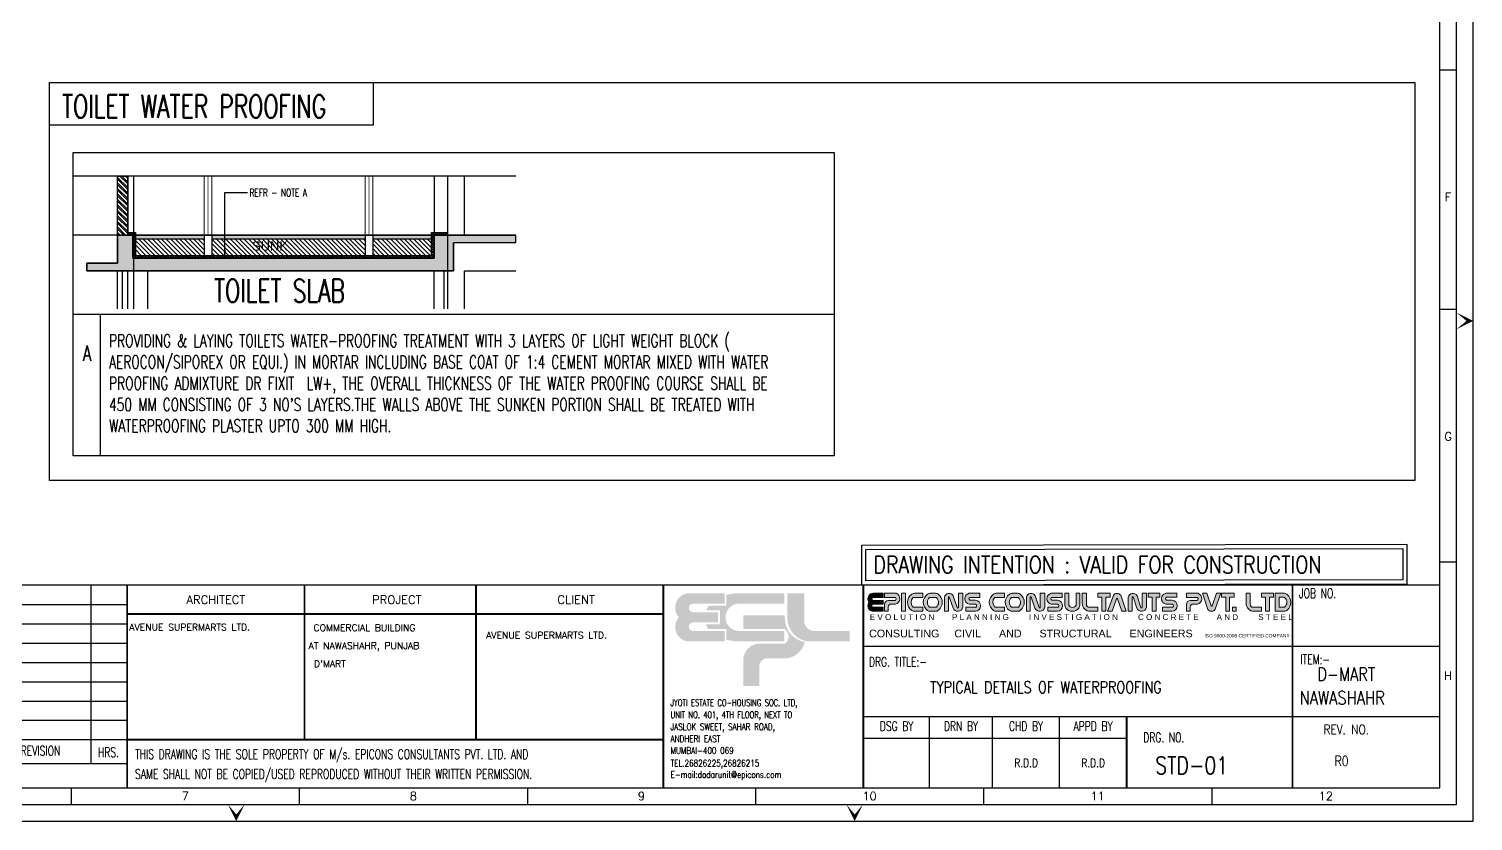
# Model space of a CAD drawing. Header units: inches. Extents: x 119838 to 336563, y 211485 to 250849.
# Drawn here: x 209240 to 237528, y 211780 to 227292 of the extents above; entities that cross this region are included whole.
import ezdxf
from ezdxf.enums import TextEntityAlignment as Align
from ezdxf.lldxf.tags import DXFTag

# ---------------------------------------------------------------- set-up
doc = ezdxf.new("R2010")
doc.units = ezdxf.units.IN
doc.header["$MEASUREMENT"] = 0
doc.linetypes.add('( Hidden )', pattern=[0.375, 0.25, -0.125])
for name, color, linetype, lineweight in [('00 ECPL LOGO', 250, 'Continuous', 20), ('00 ELEV-2', 9, 'Continuous', 30), ('DOORS', 32, 'Continuous', 20), ('HACH', 251, 'Continuous', 9), ('hatch', 8, 'Continuous', 0)]:
    doc.layers.add(name, color=color, linetype=linetype, lineweight=lineweight)
for name, color, linetype in [('003-Win', 155, 'Continuous'), ('009-Columns', 3, 'Continuous'), ('011-Hatch', 251, 'Continuous'), ('016-Slab Line', 8, '( Hidden )'), ('BEAM', 4, 'Continuous'), ('ELEV', 5, 'Continuous'), ('GRID', 8, 'CENTER'), ('LINE WORK', 4, 'Continuous'), ('PNA', 8, 'Continuous'), ('S-DIM-1', 5, 'Continuous'), ('S-HATCH', 253, 'Continuous'), ('S-TEXT', 2, 'Continuous'), ('S-TEXT-1', 4, 'Continuous'), ('S-TITIL', 6, 'Continuous'), ('SUB TITLE', 3, 'Continuous'), ('TABLE FRAME', 5, 'Continuous'), ('text', 7, 'Continuous'), ('TEXT (SHEET)', 4, 'Continuous'), ('TITLE', 6, 'Continuous'), ('WALLS', 7, 'Continuous')]:
    doc.layers.add(name, color=color, linetype=linetype)
doc.styles.add('AR', font='arial.ttf')
doc.styles.add('ROMANS', font='simplex.shx', dxfattribs={"width": 0.7})
doc.styles.add('ROMANT', font='simplex.shx', dxfattribs={"width": 0.8})
doc.styles.add('SEC. TEXT', font='arial.ttf', dxfattribs={"height": 180})
tags = doc.linetypes.add('CENTER', pattern=[2, 1.25, -0.25, 0.25, -0.25]).pattern_tags.tags
tags[10:11] = [DXFTag(74, 4), DXFTag(75, 0), DXFTag(340, '0'), DXFTag(46, 1.0), DXFTag(50, 0.0), DXFTag(44, 0.0), DXFTag(45, 0.0)]
tags[8:9] = [DXFTag(74, 4), DXFTag(75, 0), DXFTag(340, '0'), DXFTag(46, 1.0), DXFTag(50, 0.0), DXFTag(44, 0.0), DXFTag(45, 0.0)]
tags[6:7] = [DXFTag(74, 4), DXFTag(75, 0), DXFTag(340, '0'), DXFTag(46, 1.0), DXFTag(50, 0.0), DXFTag(44, 0.0), DXFTag(45, 0.0)]
tags[4:5] = [DXFTag(74, 4), DXFTag(75, 0), DXFTag(340, '0'), DXFTag(46, 1.0), DXFTag(50, 0.0), DXFTag(44, 0.0), DXFTag(45, 0.0)]
doc.dimstyles.new('KIRAN', dxfattribs={"dimtxt": 400, "dimasz": 400, "dimexe": 100, "dimexo": 100, "dimgap": 70, "dimtad": 1, "dimdec": 0, "dimzin": 0, "dimdsep": 46, "dimtxsty": 'ROMANT', "dimsah": 1, "dimcen": 0, "dimdle": 100, "dimclrd": 5, "dimclre": 5, "dimclrt": 4, "dimadec": 0, "dimazin": 0, "dimtfac": 1, "dimtdec": 0, "dimtmove": 0, "dimatfit": 3, "dimfxl": 0, "dimfrac": 1, "dimtolj": 1, "dimtzin": 0, "dimarcsym": 0})

# ---------------------------------------------------------------- blocks, each defined once
blk = doc.blocks.new('FOLDER')
at = {"layer": 'PNA'}
for points in [[(-1250, 2500), (0, 0), (0, 1000)], [(1250, 2500), (0, 0), (0, 1000)]]:
    blk.add_solid(points, dxfattribs=at)
blk = doc.blocks.new('ecpl logo')
at = {"layer": '00 ECPL LOGO'}
for color, points in [(256, [(351, -827, 0.621111), (586, -1401), (1442, -1401), (1442, -1151), (682, -1151, -0.917622), (682, -948), (1285, -948), (1285, -702), (682, -702, -0.926164), (682, -501), (1442, -501), (1442, -251), (581, -251, 0.621111), (351, -827)]), (152, [(2940, -251), (2940, -863, 0.384329), (3453, -1401), (4422, -1401), (4422, -1151), (3582, -1151, -0.414214), (3340, -908), (3340, -251)]), (140, [(1887, -779), (1887, -1102), (2862, -1102, -0.232111), (2971, -1281, -0.194401), (2883, -1450), (2269, -1450, 0.364674), (1887, -1802), (1887, -2463), (2269, -2463), (2269, -1996, -0.414214), (2462, -1802), (2899, -1802, 0.338499), (3350, -1412, -0.371272), (2877, -839), (2877, -779)])]:
    blk.add_hatch(color=color, dxfattribs=at).paths.add_polyline_path(points)
h = blk.add_hatch(color=253, dxfattribs=at)
h.dxf.hatch_style = 1
h.paths.add_polyline_path([(995, -993, 0.07148), (1056, -1106), (1486, -1106), (1486, -1356, 0.065387), (1776, -1401), (2862, -1401), (2862, -1151), (1776, -1151, -0.910826), (1742, -501), (2862, -501), (2862, -251), (1776, -251, 0.069483), (1486, -291), (1486, -546), (1071, -546, 0.072407), (1003, -657), (1329, -657), (1329, -993)])
blk = doc.blocks.new('EPICONS TITLE')
at = {"layer": '00 ECPL LOGO'}
h = blk.add_hatch(color=7, dxfattribs=at)
h.dxf.hatch_style = 1
h.paths.add_polyline_path([(678, -252), (678, -146), (414, -146, 0.261636), (303, -208, 0.285841), (304, -378, 0.344902), (324, -574, 0.204992), (418, -614), (678, -614), (678, -510), (424, -510, -1), (418, -426), (678, -426), (678, -331), (424, -331, -1), (422, -252)])
h = blk.add_hatch(color=7, dxfattribs=at)
h.dxf.hatch_style = 1
h.paths.add_polyline_path([(1011, -146), (712, -146), (712, -252), (997, -252, -0.440545), (997, -331), (816, -331, 0.414214), (712, -435), (712, -614), (810, -614), (810, -504, -0.414214), (888, -426), (997, -426, 0.757811)])
h.paths.add_polyline_path([(1254, -146), (1153, -146), (1153, -614), (1254, -614)])
h.paths.add_polyline_path([(1708, -146), (1494, -146, 0.154275), (1419, -169, 0.519672), (1419, -591, 0.154275), (1494, -614), (1708, -614), (1708, -510), (1472, -510, -0.210356), (1452, -502, -0.388707), (1452, -260, -0.210356), (1472, -252), (1708, -252)])
h.paths.add_polyline_path([(2037, -146), (1904, -146, 0.159018), (1828, -171, 0.507969), (1828, -589, 0.159018), (1904, -614), (2037, -614, 0.173791), (2119, -585, 0.472311), (2119, -175, 0.173791)])
h.paths.add_polyline_path([(2046, -252, -0.185052), (2063, -258, -0.445894), (2063, -504, -0.185052), (2046, -510), (1899, -510, -0.185052), (1882, -504, -0.445894), (1882, -258, -0.185052), (1899, -252)], flags=16)
h.paths.add_polyline_path([(2501, -209, 0.723435), (2273, -252), (2273, -614), (2374, -614), (2374, -252, -0.723435), (2399, -241), (2495, -533, 0.724077), (2751, -510), (2751, -146), (2635, -146), (2635, -509, -0.755661), (2603, -519)])
h.paths.add_polyline_path([(3198, -146), (2916, -146, 0.823713), (2916, -429), (3082, -429, -0.713272), (3082, -510), (2830, -510), (2830, -614), (3082, -614, 0.900309), (3082, -324), (2936, -324, -0.746931), (2936, -252), (3198, -252)])
h = blk.add_hatch(color=7, dxfattribs=at)
h.dxf.hatch_style = 1
h.paths.add_polyline_path([(3837, -146), (3623, -146, 0.154275), (3548, -169, 0.519672), (3548, -591, 0.154275), (3623, -614), (3837, -614), (3837, -510), (3600, -510, -0.210932), (3581, -502, -0.385278), (3580, -260, -0.212895), (3599, -252), (3837, -252)])
h.paths.add_polyline_path([(4255, -175, 0.173792), (4173, -146), (4040, -146, 0.159018), (3964, -171, 0.507969), (3964, -589, 0.159018), (4040, -614), (4173, -614, 0.173792), (4255, -585, 0.472311)])
h.paths.add_polyline_path([(4182, -252, -0.185053), (4199, -258, -0.445893), (4199, -504, -0.185053), (4182, -510), (4035, -510, -0.185053), (4017, -504, -0.445893), (4017, -258, -0.185053), (4035, -252)], flags=16)
h.paths.add_polyline_path([(4406, -252), (4406, -614), (4507, -614), (4507, -252, -0.436861), (4522, -236, -0.319738), (4534, -245), (4629, -533, 0.724077), (4884, -510), (4884, -146), (4768, -146), (4768, -509, -0.755661), (4737, -519), (4635, -209, 0.723435)])
h.paths.add_polyline_path([(5335, -146), (5053, -146, 0.823713), (5053, -429), (5219, -429, -0.713272), (5219, -510), (4967, -510), (4967, -614), (5219, -614, 0.900309), (5219, -324), (5074, -324, -0.746931), (5074, -252), (5335, -252)])
h.paths.add_polyline_path([(5509, -146), (5408, -146), (5408, -452, 0.160106), (5433, -529, 0.505303), (5772, -529, 0.160106), (5797, -452), (5797, -146), (5699, -146), (5699, -451, -0.621318), (5509, -451)])
h.paths.add_polyline_path([(5969, -146), (5862, -146), (5862, -406, 0.414214), (6070, -614), (6267, -614), (6267, -510), (6047, -510, -0.414214), (5969, -432)])
h.paths.add_polyline_path([(6589, -146), (6267, -146), (6267, -249), (6372, -249), (6372, -614), (6473, -614), (6473, -249), (6589, -249)])
h.paths.add_polyline_path([(6863, -194, 0.539211), (6672, -201), (6523, -614), (6641, -614), (6752, -289, -0.708617), (6777, -289), (6894, -614), (7006, -614)])
h.paths.add_polyline_path([(7288, -209, 0.723435), (7059, -252), (7059, -614), (7160, -614), (7160, -252, -0.723435), (7186, -241), (7282, -533, 0.724077), (7538, -510), (7538, -146), (7421, -146), (7421, -509, -0.755661), (7390, -519)])
h.paths.add_polyline_path([(7886, -146), (7579, -146), (7579, -249), (7684, -249), (7684, -614), (7785, -614), (7785, -249), (7886, -249)])
h.paths.add_polyline_path([(8321, -146), (8059, -146, 0.157568), (7983, -170, 0.511532), (7983, -404, 0.157569), (8059, -429), (8206, -429, -0.713272), (8206, -510), (7953, -510), (7953, -614), (8206, -614, 0.900308), (8206, -324), (8065, -324), (8060, -324, -0.722204), (8060, -249), (8321, -249)])
h = blk.add_hatch(color=7, dxfattribs=at)
h.dxf.hatch_style = 1
h.paths.add_polyline_path([(8875, -146), (8576, -146), (8576, -252), (8849, -252, -0.270444), (8871, -265, -0.26297), (8871, -318, -0.270444), (8849, -331), (8680, -331, 0.414214), (8576, -435), (8576, -614), (8674, -614), (8674, -504, -0.414214), (8752, -426), (8861, -426, 0.757811)])
h.paths.add_polyline_path([(9103, -146), (8990, -146), (9133, -566, 0.539211), (9324, -560), (9474, -146), (9356, -146), (9244, -471, -0.708617), (9220, -471)])
h.paths.add_polyline_path([(9814, -146), (9492, -146), (9492, -249), (9597, -249), (9597, -614), (9698, -614), (9698, -249), (9814, -249)])
h.paths.add_polyline_path([(10234, -146), (10128, -146), (10128, -406, 0.414214), (10336, -614), (10533, -614), (10533, -510), (10312, -510, -0.414214), (10234, -432)])
h.paths.add_polyline_path([(9871, -510), (9775, -510), (9775, -614), (9871, -614)])
h = blk.add_hatch(color=7, dxfattribs=at)
h.dxf.hatch_style = 1
h.paths.add_polyline_path([(10533, -146), (10533, -249), (10637, -249), (10637, -614), (10739, -614), (10739, -249), (10839, -249), (10839, -146)])
h.paths.add_polyline_path([(10890, -146), (10890, -614), (11119, -614, 0.189446), (11208, -580, 0.435754), (11208, -181, 0.189446), (11119, -146)])
h.paths.add_polyline_path([(11122, -249, -0.519112), (11122, -510), (10989, -510), (10989, -249)], flags=16)
at = {"layer": '00 ECPL LOGO', "color": 7}
for p, q in [((678, -146), (414, -146)), ((424, -252), (678, -252)), ((678, -331), (424, -331)), ((678, -252), (678, -146)), ((678, -426), (678, -331)), ((1011, -146), (712, -146)), ((712, -146), (712, -252)), ((997, -252), (712, -252)), ((997, -331), (816, -331)), ((1153, -146), (1254, -146)), ((1153, -146), (1153, -614)), ((1254, -146), (1254, -614)), ((1472, -252), (1708, -252)), ((1494, -146), (1708, -146)), ((1708, -252), (1708, -146)), ((1899, -252), (2046, -252)), ((1904, -146), (2037, -146)), ((2273, -252), (2273, -614)), ((2374, -252), (2374, -614)), ((2399, -241), (2495, -533)), ((2501, -209), (2603, -519)), ((2635, -146), (2751, -146)), ((2751, -146), (2635, -146)), ((2635, -146), (2635, -510)), ((2751, -146), (2751, -510)), ((2751, -252), (2751, -252)), ((2916, -146), (3198, -146)), ((3198, -146), (2916, -146)), ((2936, -252), (3198, -252)), ((3082, -324), (2936, -324)), ((3198, -252), (3198, -146)), ((3599, -252), (3837, -252)), ((3837, -146), (3623, -146)), ((3837, -252), (3837, -146)), ((4035, -252), (4182, -252)), ((4040, -146), (4173, -146)), ((4406, -252), (4406, -614)), ((4507, -252), (4507, -614)), ((4534, -245), (4629, -533)), ((4635, -209), (4737, -519)), ((4768, -146), (4884, -146)), ((4768, -146), (4884, -146)), ((4884, -146), (4768, -146)), ((4768, -146), (4768, -510)), ((4884, -146), (4884, -510)), ((4884, -252), (4884, -252)), ((5053, -146), (5335, -146)), ((5053, -146), (5335, -146)), ((5335, -146), (5053, -146)), ((5074, -252), (5335, -252)), ((5219, -324), (5074, -324)), ((5335, -252), (5335, -146)), ((5408, -146), (5509, -146)), ((5509, -146), (5408, -146)), ((5408, -146), (5408, -452)), ((5509, -146), (5509, -451)), ((5699, -146), (5797, -146)), ((5797, -146), (5699, -146)), ((5699, -146), (5699, -451)), ((5797, -146), (5797, -452)), ((5862, -146), (5969, -146)), ((5969, -146), (5862, -146)), ((5862, -406), (5862, -146)), ((5969, -432), (5969, -146)), ((6267, -146), (6589, -146)), ((6589, -146), (6267, -146)), ((6267, -146), (6267, -249)), ((6267, -249), (6372, -249)), ((6372, -614), (6372, -249)), ((6473, -614), (6473, -249)), ((6473, -249), (6589, -249)), ((6523, -614), (6672, -201)), ((6589, -146), (6589, -249)), ((6641, -614), (6752, -289)), ((6894, -614), (6777, -289)), ((7006, -614), (6863, -194)), ((7059, -252), (7059, -614)), ((7160, -252), (7160, -614)), ((7186, -241), (7282, -533)), ((7288, -209), (7390, -519)), ((7421, -146), (7538, -146)), ((7421, -146), (7538, -146)), ((7538, -146), (7421, -146)), ((7421, -146), (7538, -146)), ((7421, -146), (7421, -510)), ((7538, -146), (7538, -510)), ((7538, -252), (7538, -252)), ((7579, -146), (7886, -146)), ((7886, -146), (7579, -146)), ((7579, -146), (7886, -146)), ((7579, -146), (7886, -146)), ((7886, -146), (7579, -146)), ((7579, -146), (7579, -249)), ((7579, -249), (7684, -249)), ((7579, -249), (7684, -249)), ((7684, -614), (7684, -249)), ((7785, -614), (7785, -249)), ((7785, -249), (7886, -249)), ((7785, -249), (7886, -249)), ((7886, -146), (7886, -249)), ((8040, -146), (8321, -146)), ((8040, -146), (8321, -146)), ((8321, -146), (8059, -146)), ((8060, -249), (8321, -249)), ((8206, -324), (8060, -324)), ((8065, -324), (8206, -324)), ((8321, -252), (8321, -146)), ((8875, -146), (8576, -146)), ((8576, -146), (8576, -252)), ((8849, -252), (8576, -252)), ((8849, -331), (8680, -331)), ((9103, -146), (8990, -146)), ((9103, -146), (8990, -146)), ((8990, -146), (9133, -566)), ((9103, -146), (9220, -471)), ((9356, -146), (9244, -471)), ((9474, -146), (9324, -560)), ((9474, -146), (9356, -146)), ((9408, -146), (9356, -146)), ((9474, -146), (9356, -146)), ((9492, -146), (9814, -146)), ((9814, -146), (9492, -146)), ((9492, -146), (9814, -146)), ((9492, -146), (9814, -146)), ((9492, -146), (9814, -146)), ((9492, -146), (9492, -249)), ((9492, -249), (9597, -249)), ((9492, -249), (9597, -249)), ((9597, -614), (9597, -249)), ((9698, -614), (9698, -249)), ((9698, -249), (9814, -249)), ((9698, -249), (9814, -249)), ((9814, -146), (9814, -249)), ((10128, -146), (10234, -146)), ((10234, -146), (10128, -146)), ((10128, -406), (10128, -146)), ((10234, -432), (10234, -146)), ((10533, -146), (10839, -146)), ((10839, -146), (10533, -146)), ((10533, -146), (10533, -249)), ((10533, -249), (10637, -249)), ((10637, -249), (10533, -249)), ((10637, -614), (10637, -249)), ((10739, -614), (10739, -249)), ((10739, -249), (10839, -249)), ((10739, -249), (10839, -249)), ((10839, -249), (10739, -249)), ((10839, -146), (10839, -249)), ((10890, -146), (11119, -146)), ((10890, -146), (10890, -614)), ((10989, -249), (10989, -510)), ((10989, -249), (11113, -249)), ((418, -426), (678, -426)), ((678, -510), (418, -510)), ((418, -614), (678, -614)), ((678, -614), (678, -510)), ((712, -435), (712, -614)), ((712, -614), (810, -614)), ((810, -504), (810, -614)), ((888, -426), (997, -426)), ((1153, -614), (1254, -614)), ((1472, -510), (1708, -510)), ((1494, -614), (1708, -614)), ((1708, -614), (1708, -510)), ((1899, -510), (2046, -510)), ((2037, -614), (1904, -614)), ((2273, -614), (2374, -614)), ((2614, -614), (2635, -614)), ((2635, -614), (2635, -614)), ((2751, -510), (2751, -510)), ((2830, -614), (2830, -510)), ((2830, -510), (3082, -510)), ((2830, -614), (3082, -614)), ((2830, -614), (3082, -614)), ((3082, -429), (2916, -429)), ((3600, -510), (3837, -510)), ((3623, -614), (3837, -614)), ((3837, -614), (3837, -510)), ((4035, -510), (4182, -510)), ((4040, -614), (4173, -614)), ((4406, -614), (4507, -614)), ((4406, -614), (4507, -614)), ((4406, -614), (4507, -614)), ((4967, -614), (4967, -510)), ((4967, -510), (5219, -510)), ((4967, -510), (5219, -510)), ((4967, -614), (5219, -614)), ((4967, -614), (5219, -614)), ((4967, -614), (5219, -614)), ((5219, -429), (5053, -429)), ((6047, -510), (6267, -510)), ((6070, -614), (6267, -614)), ((6070, -614), (6267, -614)), ((6267, -510), (6267, -614)), ((6372, -614), (6473, -614)), ((6372, -614), (6473, -614)), ((6523, -614), (6641, -614)), ((6589, -614), (6641, -614)), ((6894, -614), (7006, -614)), ((6894, -614), (7006, -614)), ((7059, -614), (7160, -614)), ((7059, -614), (7160, -614)), ((7059, -614), (7160, -614)), ((7538, -510), (7538, -510)), ((7684, -614), (7785, -614)), ((7684, -614), (7785, -614)), ((7684, -614), (7785, -614)), ((7684, -614), (7785, -614)), ((7953, -614), (7953, -510)), ((7953, -510), (8206, -510)), ((7953, -510), (8206, -510)), ((7953, -510), (8206, -510)), ((7953, -614), (8206, -614)), ((7953, -614), (8206, -614)), ((7953, -614), (8206, -614)), ((7953, -614), (8206, -614)), ((7953, -614), (8206, -614)), ((8206, -429), (8040, -429)), ((8059, -429), (8194, -429)), ((8576, -435), (8576, -614)), ((8576, -614), (8674, -614)), ((8674, -504), (8674, -614)), ((8752, -426), (8861, -426)), ((9597, -614), (9698, -614)), ((9597, -614), (9698, -614)), ((9597, -614), (9698, -614)), ((10312, -510), (10533, -510)), ((10336, -614), (10533, -614)), ((10336, -614), (10533, -614)), ((10533, -510), (10533, -614)), ((10637, -614), (10739, -614)), ((10637, -614), (10739, -614)), ((10637, -614), (10739, -614)), ((10637, -614), (10739, -614)), ((10653, -614), (10739, -614)), ((10653, -614), (10739, -614)), ((10653, -614), (10739, -614)), ((10653, -614), (10739, -614)), ((10890, -614), (11119, -614)), ((10989, -510), (11113, -510))]:
    blk.add_line(p, q, dxfattribs=at)
blk.add_lwpolyline([(9775, -510), (9871, -510), (9871, -614), (9775, -614)], close=True, dxfattribs=at)
for centre, radius, start, end in [((439, -292), 160, 148.648, 212.4563), ((414, -276), 130, 90, 148.648), ((423, -291), 39.6, 88.7637, 271.2363), ((816, -435), 104, 90, 180), ((965, -284), 146, 282.7188, 71.3398), ((961, -291), 53.7, 312.4487, 47.5513), ((1567, -380), 257, 125.0807, 234.9193), ((1584, -381), 179, 137.5171, 222.4829), ((1494, -276), 130, 90, 125.0807), ((1472, -278), 26, 90, 137.5171), ((1981, -380), 259, 126.1417, 233.8583), ((1992, -381), 165, 131.9364, 228.0636), ((1904, -276), 130, 90, 126.1417), ((1899, -278), 26, 90, 131.9364), ((2037, -276), 130, 50.5638, 90), ((2046, -278), 26, 48.0636, 90), ((1953, -381), 165, 311.9364, 48.0636), ((1951, -380), 265, 309.4362, 50.5638), ((2394, -268), 122, 28.75, 172.2831), ((2388, -251), 14.5, 40.0191, 183.5523), ((2944, -287), 144, 101.0425, 258.9575), ((2947, -288), 37.6, 106.4856, 253.5144), ((3067, -469), 146, 276.006, 83.994), ((3696, -380), 257, 125.0807, 234.9193), ((3714, -381), 180, 138.0741, 222.3563), ((3623, -276), 130, 90, 125.0807), ((3599, -278), 26, 90, 138.0741), ((4116, -380), 259, 126.1417, 233.8583), ((4127, -381), 165, 131.9364, 228.0636), ((4040, -276), 130, 90, 126.1417), ((4035, -278), 26, 90, 131.9364), ((4173, -276), 130, 50.5638, 90), ((4182, -278), 26, 48.0636, 90), ((4089, -381), 165, 311.9364, 48.0636), ((4087, -380), 265, 309.4362, 50.5638), ((4527, -268), 122, 28.75, 172.2831), ((4522, -251), 14.5, 89.1577, 183.5523), ((4522, -249), 13, 18.2334, 89.1577), ((5081, -287), 144, 101.0425, 258.9575), ((5084, -288), 37.6, 106.4856, 253.5144), ((5204, -469), 146, 276.006, 83.994), ((6770, -260), 114, 35.166, 148.5022), ((6764, -294), 13, 19.7665, 161.0546), ((7181, -268), 122, 28.75, 172.2831), ((7175, -251), 14.5, 40.0191, 183.5523), ((8067, -287), 144, 125.818, 234.182), ((8059, -276), 130, 90, 125.818), ((8072, -286), 39.3, 108.3261, 238.1957), ((8065, -298), 26, 238.1957, 270), ((8190, -469), 146, 276.006, 83.994), ((8680, -435), 104, 90, 180), ((8849, -278), 26, 29.4672, 90), ((8849, -305), 26, 270, 330.5328), ((8829, -284), 146, 282.7188, 71.3398), ((8824, -291), 53.7, 330.5328, 29.4672), ((11113, -275), 26, 51.4816, 90), ((11119, -276), 130, 47.0907, 90), ((11030, -380), 160, 308.5184, 51.4816), ((11023, -380), 272, 312.9093, 47.0907), ((439, -464), 160, 147.5437, 223.6612), ((418, -484), 130, 223.6612, 270), ((421, -468), 42.1, 94.0242, 265.9758), ((888, -504), 78, 90, 180), ((1494, -484), 130, 234.9193, 270), ((1472, -484), 26, 222.4829, 270), ((1904, -484), 130, 233.8583, 270), ((1899, -484), 26, 228.0636, 270), ((2037, -484), 130, 270, 309.4362), ((2046, -484), 26, 270, 311.9364), ((2619, -479), 135, 203.2219, 346.755), ((2618, -510), 17.1, 214.0796, 357.6127), ((3068, -470), 43.1, 289.0016, 70.9984), ((3623, -484), 130, 234.9193, 270), ((3600, -484), 26, 222.3563, 270), ((4040, -484), 130, 233.8583, 270), ((4035, -484), 26, 228.0636, 270), ((4173, -484), 130, 270, 309.4362), ((4182, -484), 26, 270, 311.9364), ((4753, -479), 135, 203.2219, 346.8516), ((4751, -510), 17.1, 214.0796, 357.6127), ((5205, -470), 43.1, 289.0016, 70.9984), ((5538, -452), 130, 180, 216.3848), ((5602, -404), 210, 216.3848, 323.6152), ((5604, -405), 106, 206.2931, 333.7069), ((5667, -452), 130, 323.6152, 0), ((6070, -406), 208, 180, 270), ((6047, -432), 78, 180, 270), ((7406, -479), 135, 203.2219, 346.755), ((7404, -510), 17.1, 214.0796, 357.6127), ((8059, -299), 130, 234.182, 270), ((8192, -470), 43.1, 289.0016, 70.9984), ((8752, -504), 78, 90, 180), ((9227, -500), 114, 215.166, 328.5022), ((9232, -467), 13, 199.7665, 341.0546), ((10336, -406), 208, 180, 270), ((10312, -432), 78, 180, 270), ((11113, -484), 26, 270, 308.5184), ((11119, -484), 130, 270, 312.9093)]:
    blk.add_arc(centre, radius, start, end, dxfattribs=at)
at = {"layer": '00 ECPL LOGO', "color": 7, "attachment_point": 1, "style": 'SEC. TEXT'}
for s, insert, char_height, width in [('E V O L U T I O N        P L A N N I N G         I N V E S T I G A T I O N         C O N C R E T E        A N D         S T E E L', (328, -689), 150, 445502.26), ('CONSULTING     CIVIL      AND      STRUCTURAL      ENGINEERS', (309, -1092), 200, 495763.22), ('iSO 9000-2008 CERTIFIED COMPANY', (9049, -1204), 90, 434288.5)]:
    blk.add_mtext(s, dxfattribs=dict(at, insert=insert, char_height=char_height, width=width))

msp = doc.modelspace()

# ---------------------------------------------------------------- hatches: boundary and pattern name
at = {"layer": '011-Hatch', "linetype": 'Continuous'}
h = msp.add_hatch(color=251, dxfattribs=at)
h.dxf.hatch_style = 1
h.paths.add_polyline_path([(210975, 223255.5), (210975, 222705.5), (210375, 222705.5), (210375, 222555.5), (217554.9, 222555.5), (217554.9, 223105.5), (218777.1, 223109.1), (218777.1, 223255.5), (217175, 223255.5), (217175, 222805.5), (211275, 222805.5), (211275, 223255.5)])
at = {"layer": 'HACH', "linetype": 'Continuous'}
h = msp.add_hatch(dxfattribs=at)
h.set_pattern_fill('ANSI32', color=256, scale=8, angle=270)
h.set_pattern_definition([(315, (-3850578.43, 604750.604), (53.8815367, 53.8815367), []), (315, (-3850578.43, 604714.68), (53.8815367, 53.8815367), [])])
h.paths.add_polyline_path([(210975, 224408), (211175, 224408), (211175, 223255.5), (210975, 223255.5)])
at = {"layer": 'hatch'}
h = msp.add_hatch(dxfattribs=at)
h.set_pattern_fill('AR-SAND', color=252, angle=45, style=0)
h.set_pattern_definition([(82.5, (-3850578.426, 549970.1), (-35.73813487, 33.4753489), [0, -38.608, 0, -43.18, 0, -41.275]), (52.5, (-3850578.426, 549970.1), (-18.9010928, 82.4732851), [0, -20.828, 0, -34.798, 0, -13.335]), (12.5, (-3850600.518, 549948.01), (55.8299826, 56.0332312), [0, -12.7, 0, -45.72, 0, -59.69]), (2.5, (-3850600.52, 549948.01), (38.2281109, 69.7550782), [0, -6.35, 0, -29.972, 0, -34.29])])
h.paths.add_polyline_path([(212675, 223180.5), (212675, 223255.5), (211275, 223255.5), (211275, 223180.5)])
h.paths.add_polyline_path([(215975, 223255.5), (215975, 223180.5), (217175, 223180.5), (217175, 223255.5)])
h.paths.add_polyline_path([(215825, 223180.5), (215825, 223255.5), (212825, 223255.5), (212825, 223180.5)])
h = msp.add_hatch(dxfattribs=at)
h.set_pattern_fill('LINE', color=256, scale=20, angle=135, style=0)
h.set_pattern_definition([(135, (-3196827.924, 669614.895), (-44.9012806, -44.9012806), [])])
h.paths.add_polyline_path([(211325, 222855.5), (212675, 222855.5), (212675, 223180.5), (211325, 223180.5)])
h.paths.add_polyline_path([(212825, 222855.5), (215825, 222855.5), (215825, 223180.5), (212825, 223180.5)])
h.paths.add_polyline_path([(215975, 222855.5), (217125, 222855.5), (217125, 223180.5), (215975, 223180.5)])
at = {"layer": 'S-HATCH', "linetype": 'Continuous'}
h = msp.add_hatch(dxfattribs=at)
h.set_pattern_fill('ANSI37', color=256, scale=300)
h.set_pattern_definition([(45, (786973.852, 976520.06), (-26.5165043, 26.5165043), []), (135, (786973.852, 976520.06), (-26.5165043, -26.5165043), [])])
h.paths.add_polyline_path([(217175, 223255.5), (217443.8, 223255.5), (217443.8, 223305.5), (217125, 223305.5), (217125, 222855.5), (211325, 222855.5), (211325, 223305.5), (211175, 223305.5), (211175, 223255.5), (211275, 223255.5), (211275, 222805.5), (217175, 222805.5)])

# ---------------------------------------------------------------- linework, layer by layer
at = {"color": 1}
for p, q in [((236874.7, 216396.6), (183917, 216396.6)), ((225594.7, 215202.4), (236874.7, 215202.4)), ((225594.7, 213825.8), (236874.7, 213825.8)), ((198035.8, 213375.5), (211213, 213375.5)), ((225594.7, 213406), (230740.7, 213406)), ((198035.8, 212905.9), (211165.3, 212905.9))]:
    msp.add_line(p, q, dxfattribs=at)
at = {"color": 5, "linetype": 'ByBlock', "lineweight": -2}
for p, q in [((198035.8, 216018.9), (211165.3, 216018.9)), ((198035.8, 215641.3), (211165.3, 215641.3)), ((198035.8, 215263.7), (211165.3, 215263.7)), ((198035.8, 214886), (211165.3, 214886)), ((198035.8, 214508.4), (211165.3, 214508.4)), ((198035.8, 214130.8), (211165.3, 214130.8)), ((198035.8, 213753.1), (211165.3, 213753.1)), ((226877.7, 212432.7), (226877.7, 213825.8)), ((228116, 212432.7), (228116, 213825.8)), ((229428.3, 212432.7), (229428.3, 213825.8))]:
    msp.add_line(p, q, dxfattribs=at)
msp.add_line((230740.7, 212432.7), (230740.7, 213825.8))
at = {"flags": 128}
msp.add_lwpolyline([(182611.1, 211779.7), (237527.7, 211779.7), (237527.7, 250411.2), (182611.1, 250411.2)], close=True, dxfattribs=at)
at = {"color": 1, "const_width": 37.6}
for points in [[(211165.3, 212432.9), (211165.3, 216396.6)], [(214638.1, 213372.2), (214638.1, 216396.6)], [(221664.5, 212432.7), (221664.5, 216396.6)], [(225585.4, 212432.7), (225585.4, 216396.6)], [(233990.8, 212432.7), (233990.8, 216396.6)], [(211165.3, 215835.2), (221664.5, 215835.2)], [(230740.7, 212432.7), (230740.7, 213825.8)], [(211165.3, 213372.2), (221664.5, 213372.2)]]:
    msp.add_lwpolyline(points, dxfattribs=at)
at = {"color": 1, "const_width": 37.6, "elevation": 0}
msp.add_lwpolyline([(217995.4, 213372.2), (217995.4, 216396.6)], dxfattribs=at)
at = {"layer": '003-Win', "color": 5, "linetype": 'Continuous'}
for p, q in [((210975, 221810.2), (210975, 222555.5)), ((211075, 221810.2), (211075, 222555.5)), ((211175, 221810.2), (211175, 222555.5))]:
    msp.add_line(p, q, dxfattribs=at)
at = {"layer": '009-Columns', "color": 7, "ltscale": 0.1}
for p, q in [((211275, 223255.5, -58.3), (217125, 223255.5, -58.3)), ((211275, 223180.5, -58.3), (212675, 223180.5, -58.3)), ((212825, 223180.5, -58.3), (215825, 223180.5, -58.3)), ((215975, 223180.5, -58.3), (217125, 223180.5, -58.3))]:
    msp.add_line(p, q, dxfattribs=at)
at = {"layer": '009-Columns', "color": 1, "linetype": 'Continuous'}
msp.add_lwpolyline([(210975, 224408), (211175, 224408), (211175, 223255.5), (210975, 223255.5)], close=True, dxfattribs=at)
at = {"layer": '009-Columns', "ltscale": 0.1, "elevation": -58.3}
for points in [[(210375, 222555.5), (210375, 222705.5), (210975, 222705.5), (210975, 223255.5), (211275, 223255.5), (211275, 222805.5), (217175, 222805.5), (217175, 223255.5), (218777.1, 223255.5)], [(218777.1, 223105.5), (217554.9, 223105.5), (217554.9, 222555.5), (210375, 222555.5)]]:
    msp.add_lwpolyline(points, dxfattribs=at)
at = {"layer": '009-Columns', "color": 1, "linetype": 'Continuous', "elevation": -58.3}
msp.add_lwpolyline([(210975, 223255.5), (210975, 222705.5), (210375, 222705.5), (210375, 222555.5), (217554.9, 222555.5), (217554.9, 223105.5), (218777.1, 223109.1), (218777.1, 223255.5), (217175, 223255.5), (217175, 222805.5), (211275, 222805.5), (211275, 223255.5), (210975, 223255.5)], dxfattribs=at)
at = {"layer": '011-Hatch', "color": 4, "linetype": 'Continuous'}
for p, q in [((212675, 223255.5, -58.3), (212675, 222805.5, -58.3)), ((212825, 223255.5, -58.3), (212825, 222805.5, -58.3)), ((215825, 223255.5, -58.3), (215825, 222805.5, -58.3)), ((215975, 223255.5, -58.3), (215975, 222805.5, -58.3))]:
    msp.add_line(p, q, dxfattribs=at)
at = {"layer": '016-Slab Line', "ltscale": 30}
msp.add_line((217125, 223255.5), (210106.6, 223255.5), dxfattribs=at)
at = {"layer": 'BEAM', "color": 0}
for points in [[(209644.4, 226245.5), (215984.3, 226245.5), (215984.3, 225406.1), (209644.4, 225406.1)], [(209644.4, 226245.5), (236386.5, 226245.5), (236386.5, 218448.1), (209644.4, 218448.1)]]:
    msp.add_lwpolyline(points, close=True, dxfattribs=at)
at = {"layer": 'DOORS', "linetype": 'Continuous'}
for p, q in [((212675, 223255.5), (212675, 224408)), ((212825, 223255.5), (212825, 224408)), ((215825, 224408), (215825, 223255.5)), ((215975, 224408), (215975, 223255.5))]:
    msp.add_line(p, q, dxfattribs=at)
at = {"layer": 'DOORS', "linetype": 'Continuous', "const_width": 15}
for points in [[(212750, 224408), (212750, 223255.5)], [(215900, 224408), (215900, 223255.5)]]:
    msp.add_lwpolyline(points, dxfattribs=at)
at = {"layer": 'ELEV', "color": 35, "ltscale": 0.1}
for p, q in [((217175, 224408), (217175, 223255.5)), ((217770.6, 223255.5), (217770.6, 224408)), ((211570.6, 222555.5), (214203.2, 222555.5)), ((211570.6, 221810.2), (211570.6, 222555.5)), ((214503.2, 222555.5), (217175, 222555.5)), ((217770.6, 222555.5), (218777.1, 222555.5)), ((217770.6, 221810.2), (217770.6, 222555.5))]:
    msp.add_line(p, q, dxfattribs=at)
at = {"layer": 'GRID', "ltscale": 20}
for p, q in [((211293.8, 221810.2), (211293.8, 224408)), ((217443.8, 221810.2), (217443.8, 224408))]:
    msp.add_line(p, q, dxfattribs=at)
at = {"layer": 'LINE WORK', "linetype": 'Continuous'}
msp.add_line((218777.1, 224408), (210106.6, 224408), dxfattribs=at)
at = {"layer": 'LINE WORK', "color": 0, "linetype": 'Continuous'}
msp.add_line((210106.6, 221705.1), (225012.1, 221705.1), dxfattribs=at)
at = {"layer": 'LINE WORK'}
for p, q in [((210106.6, 221705.1), (225012.1, 221705.1)), ((210639.7, 218931.1), (210639.7, 221705.1))]:
    msp.add_line(p, q, dxfattribs=at)
msp.add_lwpolyline([(225012.1, 218931.1), (210106.6, 218931.1), (210106.6, 224869.2), (225012.1, 224869.2)], close=True, dxfattribs=at)
at = {"layer": 'PNA'}
for p, q in [((236874.7, 226488.3), (237201.2, 226488.3)), ((236874.7, 221803.1), (237201.2, 221803.1)), ((236874.7, 216856.7), (237201.2, 216856.7)), ((210069.4, 212432.7), (210069.4, 212106.2)), ((214536.9, 212432.7), (214536.9, 212106.2)), ((219004.5, 212432.7), (219004.5, 212106.2)), ((223472, 212432.7), (223472, 212106.2)), ((227939.6, 212432.7), (227939.6, 212106.2)), ((232407.1, 212432.7), (232407.1, 212106.2))]:
    msp.add_line(p, q, dxfattribs=at)
at = {"layer": 'PNA', "color": 1}
for points in [[(183264, 212106.2), (237201.2, 212106.2), (237201.2, 250084.7), (183264, 250084.7)], [(183917, 212432.7), (236874.7, 212432.7), (236874.7, 249758.2), (183917, 249758.2)]]:
    msp.add_lwpolyline(points, close=True, dxfattribs=at)
at = {"layer": 'S-HATCH', "linetype": 'Continuous'}
msp.add_lwpolyline([(211175, 223305.5), (211325, 223305.5), (211325, 222855.5), (217125, 222855.5), (217125, 223305.5), (217443.8, 223305.5)], dxfattribs=at)
at = {"layer": 'S-HATCH', "linetype": 'Continuous', "elevation": -58.3}
msp.add_lwpolyline([(211275, 223255.5), (211275, 222805.5)], dxfattribs=at)
at = {"layer": 'TABLE FRAME'}
msp.add_line((210458.7, 212905.9), (210458.7, 216396.6), dxfattribs=at)
msp.add_lwpolyline([(236232.2, 216421.8), (225553.1, 216402.3), (225553.1, 217182.6), (236232.2, 217202.1)], close=True, dxfattribs=at)
at = {"layer": 'TABLE FRAME', "color": 8}
msp.add_lwpolyline([(236149.5, 216504.5), (225635.9, 216485), (225635.9, 217099.9), (236149.5, 217119.4)], close=True, dxfattribs=at)
at = {"layer": 'WALLS', "linetype": 'Continuous'}
for p, q in [((210975, 223255.5), (210975, 224408)), ((211175, 223255.5), (211175, 224408)), ((217175, 221810.2), (217175, 222555.5)), ((217375, 221810.2), (217375, 222555.5))]:
    msp.add_line(p, q, dxfattribs=at)

# ---------------------------------------------------------------- block references
at = {"layer": '00 ELEV-2'}
for name, p, xscale, yscale, zscale in [('ecpl logo', (221682.6, 216447.7), 0.8215485696000006, 0.8215485696000006, 0.8215485696000006), ('EPICONS TITLE', (225464.2, 216349.6), 0.752, 0.752, 0.752)]:
    msp.add_blockref(name, p, dxfattribs=dict(at, xscale=xscale, yscale=yscale, zscale=zscale))
at = {"layer": 'PNA', "xscale": 0.1305983774003522, "yscale": 0.1305983774003522, "zscale": 0.1305983774003522, "rotation": 90}
msp.add_blockref('FOLDER', (237527.7, 221574.5), dxfattribs=at)
at = {"layer": 'PNA', "xscale": 0.1305983776706629, "yscale": 0.1305983776706629, "zscale": 0.1305983776706629}
for p in [(213301.7, 211779.7), (225414.7, 211779.7)]:
    msp.add_blockref('FOLDER', p, dxfattribs=at)

# ---------------------------------------------------------------- texts
at = {"layer": '00 ELEV-2', "style": 'ROMANS'}
for s, height, width, p in [('JYOTI ESTATE CO-HOUSING SOC. LTD,', 129.855, 0.75, (221807.6, 214033.4, 3.5)), ('UNIT NO. 401, 4TH FLOOR, NEXT TO', 129.855, 0.75, (221807.6, 213798.1, 3.5)), ('JASLOK SWEET, SAHAR ROAD,', 129.384, 0.8, (221807.6, 213562.9, 3.5)), ('ANDHERI EAST', 129.384, 0.8, (221807.6, 213327.6, 3.5)), ('MUMBAI-400 069', 129.384, 0.8, (221807.6, 213095.7, 3.5)), ('TEL.26826225,26826215', 129.384, 0.8, (221807.6, 212849.3, 3.5)), ('E-mail:dadarunit@epicons.com', 129.384, 0.8, (221807.6, 212625.2, 3.5))]:
    msp.add_text(s, height=height, dxfattribs=dict(at, width=width)).set_placement(p)
at = {"layer": 'BEAM', "color": 0, "insert": (209890.9, 225998.5), "char_height": 450, "width": 9895.95, "attachment_point": 1, "style": 'ROMANS'}
msp.add_mtext('TOILET WATER PROOFING', dxfattribs=at)
at = {"layer": 'LINE WORK', "insert": (210810.2, 221311.2), "char_height": 250, "width": 14048.62, "attachment_point": 1, "style": 'ROMANS'}
msp.add_mtext("PROVIDING & LAYING TOILETS WATER-PROOFING TREATMENT WITH 3 LAYERS OF LIGHT WEIGHT BLOCK ( AEROCON/SIPOREX OR EQUI.) IN MORTAR INCLUDING BASE COAT OF 1:4 CEMENT MORTAR MIXED WITH WATER PROOFING ADMIXTURE DR FIXIT  LW+, THE OVERALL THICKNESS OF THE WATER PROOFING COURSE SHALL BE 450 MM CONSISTING OF 3 NO'S LAYERS.THE WALLS ABOVE THE SUNKEN PORTION SHALL BE TREATED WITH WATERPROOFING PLASTER UPTO 300 MM HIGH.", dxfattribs=at)
at = {"layer": 'PNA', "style": 'ROMANS'}
for s, height, p in [('F', 163.2, (237037.9, 223997.6)), ('G', 163.2, (237037.9, 219312.4)), ('H', 163.2, (237037.9, 214627.2)), ('7', 163.2, (212303.7, 212269.4)), ('8', 163.2, (216771.2, 212269.4)), ('9', 163.2, (221238.8, 212269.4)), ('10', 163.25, (225706.3, 212269.4)), ('11', 163.25, (230173.9, 212269.4)), ('12', 163.25, (234641.4, 212269.4))]:
    msp.add_text(s, height=height, dxfattribs=at).set_placement(p, align=Align.MIDDLE)
at = {"layer": 'S-TEXT', "style": 'ROMANS', "width": 0.8}
for s, height, p in [('R0', 195.85, (234951.7, 212957.7, 0)), ('R.D.D', 163.21, (228772.1, 212919.3, 0)), ('R.D.D', 163.21, (230084.5, 212919.3, 0))]:
    msp.add_text(s, height=height, dxfattribs=at).set_placement(p, align=Align.MIDDLE_CENTER)
at = {"layer": 'S-TEXT-1', "linetype": 'Continuous', "attachment_point": 1, "style": 'ROMANS'}
for s, insert, char_height, width in [('REFR - NOTE A', (213562.8, 224158.6), 150, 2596.442), ('A', (210302.2, 221091.6), 298.8, 847.651)]:
    msp.add_mtext(s, dxfattribs=dict(at, insert=insert, char_height=char_height, width=width))
at = {"layer": 'S-TITIL', "style": 'ROMANS', "width": 0.7}
msp.add_text('TOILET SLAB', height=450, dxfattribs=at).set_placement((212867, 221939))
at = {"layer": 'S-TITIL', "color": 1, "style": 'ROMANS', "width": 0.8}
msp.add_text('TYPICAL DETAILS OF WATERPROOFING', height=228.552, dxfattribs=at).set_placement((226890.4, 214286.4))
at = {"layer": 'SUB TITLE', "style": 'ROMANS', "width": 0.8}
for s, p in [('D-MART', (234473.4, 214525.5)), ('NAWASHAHR', (234129.4, 214063.5))]:
    msp.add_text(s, height=263.11, dxfattribs=at).set_placement(p)
at = {"layer": 'text', "style": 'ROMANS', "width": 0.8}
msp.add_text('  REV. NO.', height=188, dxfattribs=at).set_placement((234392.2, 213479.4))
at = {"layer": 'text', "color": 7, "lineweight": 0, "ltscale": 300, "insert": (212851, 223131.7), "char_height": 180, "width": 2234.145, "attachment_point": 1, "style": 'AR'}
msp.add_mtext('{\\fArial|b0|i0|c0|p34;\\W5.45601;  }SUNK ', dxfattribs=at)
at = {"layer": 'TEXT (SHEET)', "color": 2, "style": 'ROMANS'}
for s, p in [('ARCHITECT', (212901.7, 216115.9)), ('PROJECT', (216445.8, 216115.9)), ('CLIENT', (219958.9, 216115.9))]:
    msp.add_text(s, height=165.85, dxfattribs=at).set_placement(p, align=Align.MIDDLE_CENTER)
at = {"layer": 'TEXT (SHEET)', "color": 4, "style": 'ROMANS', "width": 0.7}
for s, height, p in [('JOB NO.', 187.86, (234117.8, 216146.2)), (' DRG. NO.', 187.86, (230975.8, 213323.8)), ('REASON FOR REVISION', 187.856, (207867.1, 213062.7)), ('HRS.', 187.86, (210593.4, 213032.8)), ('THIS DRAWING IS THE SOLE PROPERTY OF M/s. EPICONS CONSULTANTS PVT. LTD. AND', 187.856, (211319.9, 212995.8)), ('SAME SHALL NOT BE COPIED/USED REPRODUCED WITHOUT THEIR WRITTEN PERMISSION.', 187.856, (211319.9, 212607.1))]:
    msp.add_text(s, height=height, dxfattribs=at).set_placement(p)
at = {"layer": 'TEXT (SHEET)', "color": 2, "style": 'ROMANS'}
for s, height, p in [('AVENUE SUPERMARTS LTD.', 132.683, (211206.4, 215576.2)), ('COMMERCIAL BUILDING', 132.683, (214815.1, 215566.1)), ('AT NAWASHAHR, PUNJAB', 132.683, (214719.2, 215213.9)), ('AVENUE SUPERMARTS LTD.', 132.683, (218195, 215419.8)), (" D'MART", 132.68, (214731.1, 214860.2))]:
    msp.add_text(s, height=height, dxfattribs=at).set_placement(p, align=Align.MIDDLE_LEFT)
at = {"layer": 'TEXT (SHEET)', "color": 4, "style": 'ROMANS', "width": 0.7}
for s, height, p in [('DRG. TITLE:-', 187.856, (225695.5, 214898.2)), ('ITEM:-', 187.86, (234142.7, 214945.3))]:
    msp.add_text(s, height=height, dxfattribs=at).set_placement(p, align=Align.MIDDLE_LEFT)
for s, p in [('DSG BY', (226236.2, 213639.4)), ('DRN BY', (227496.8, 213639.4)), ('CHD BY', (228772.1, 213639.4)), ('APPD BY', (230084.5, 213639.4))]:
    msp.add_text(s, height=187.86, dxfattribs=at).set_placement(p, align=Align.MIDDLE_CENTER)
at = {"layer": 'TITLE', "style": 'ROMANS', "width": 0.8}
for s, p in [('DRAWING INTENTION : VALID FOR CONSTRUCTION', (225784.5, 216632.4)), ('STD-01', (231302, 212701.5))]:
    msp.add_text(s, height=338.4, dxfattribs=at).set_placement(p)

# ---------------------------------------------------------------- leaders
at = {"layer": 'S-DIM-1', "linetype": 'Continuous'}
msp.add_leader([(213077.2, 222805.5, -58.3), (213077.2, 224087.8, -58.3), (213519.7, 224087.8, -58.3)], dimstyle='KIRAN', override={"dimasz": 150, "dimgap": 70, "dimtad": 0}, dxfattribs=at)

doc.saveas('drawing.dxf')
